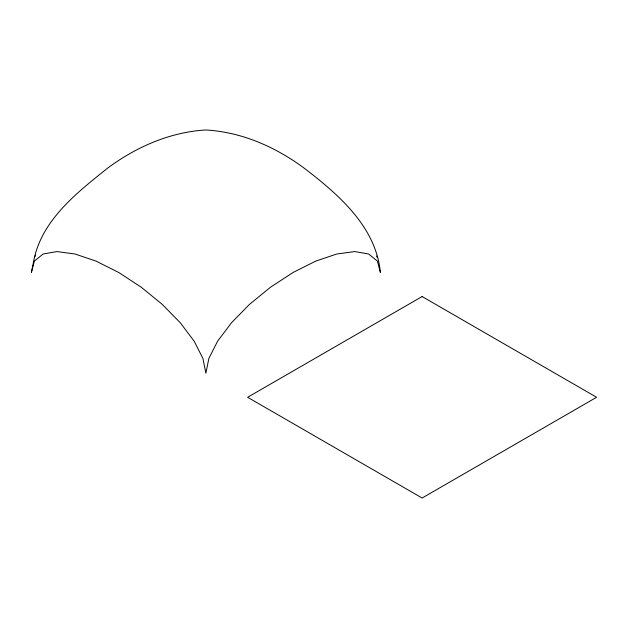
<?xml version="1.0" encoding="UTF-8"?>
<svg xmlns="http://www.w3.org/2000/svg" width="628" height="628" viewBox="0 0 628 628"><rect width="100%" height="100%" fill="white"/><g stroke="black" fill="none" stroke-linecap="round" stroke-linejoin="round"><path stroke-width="0.94" d="M34.375 257.692L31.4 272.442L34.375 261.122L43.089 254.01L56.952 251.577L75.022 254.01L96.06 261.122L118.645 272.442L141.222 287.192L162.26 304.376L180.33 322.816L194.193 341.247L202.915 358.431L205.882 373.181L208.857 358.431L217.571 341.247L231.434 322.816L249.504 304.376L270.542 287.192L293.127 272.442L315.703 261.122L336.749 254.01L354.812 251.577L368.683 254.01L377.397 261.122L380.372 272.442C375.991 226.543 338.249 194.248 304.015 168.021C275.347 146.874 241.741 132.061 205.882 129.98C170.031 132.061 136.417 146.874 107.749 168.021C77.872 191.972 43.575 218.434 34.375 257.692L35.678 255.117M376.525 255.973L377.397 257.692M422.118 296.549L247.628 397.281L422.118 498.02L596.6 397.281L422.118 296.549"/></g></svg>
